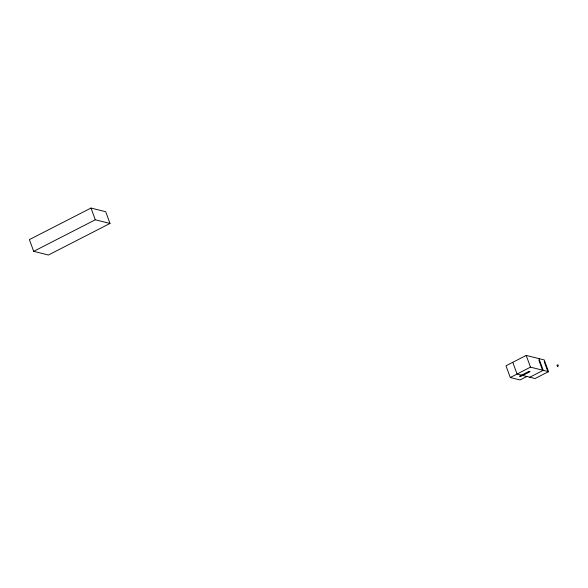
<?xml version="1.0" encoding="UTF-8"?>
<svg xmlns="http://www.w3.org/2000/svg" width="588" height="588" viewBox="0 0 588 588"><rect width="100%" height="100%" fill="white"/><g stroke="black" fill="none" stroke-linecap="round" stroke-linejoin="round"><path stroke-width="0.88" d="M557.049 365.207C557.387 368.882 559.695 363.81 557.145 365.097M91 208.049L29.4 239.61L33.692 251.341L48.407 255.016L110.007 223.455L105.715 211.724L91 208.049L95.293 219.78L110.007 223.455M33.692 251.341L95.293 219.78M526.201 355.417L505.981 365.78L510.274 377.511L520.049 379.951L526.833 376.474L535.08 378.54L548.516 371.653L544.223 359.922L526.201 355.417L530.494 367.147L548.516 371.653M510.274 377.511L530.494 367.147M529.781 377.217L543.224 370.33L538.931 358.599M526.833 376.474L517.058 374.034L512.765 362.304M544.194 361.598L547.972 371.925M538.895 360.275L542.673 370.602M528.972 371.381L519.498 376.232L520.615 376.511L530.089 371.66L528.972 371.381"/></g></svg>
